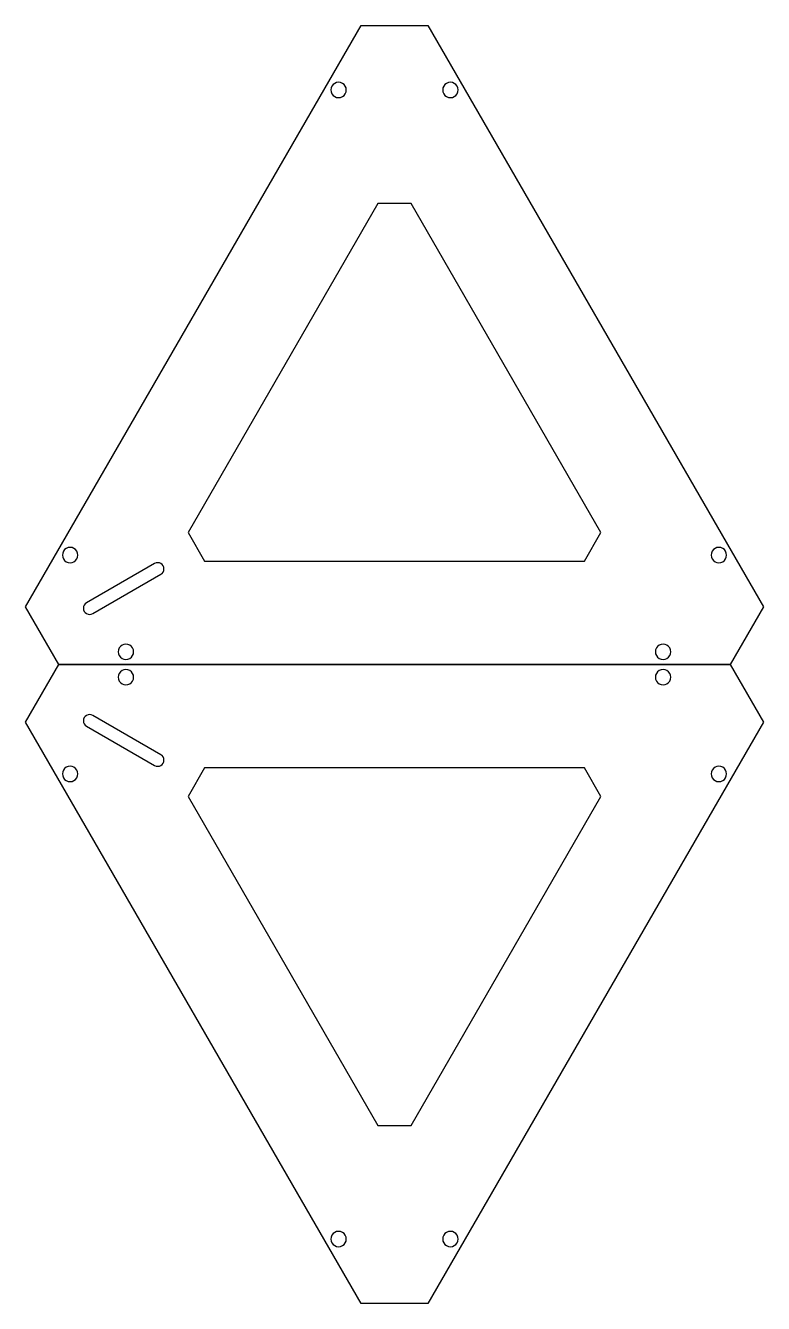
# Model space of a CAD drawing. Extents: x 394 to 572, y 19 to 328.
import ezdxf

# ---------------------------------------------------------------- set-up
doc = ezdxf.new("R2010")
doc.units = 0
doc.layers.add('Body_Slices', color=7, linetype='CONTINUOUS')

msp = doc.modelspace()

# ---------------------------------------------------------------- linework, layer by layer
at = {"layer": 'Body_Slices', "color": 7}
for p, q in [((393.857823, 187.389552), (474.934093, 327.817769)), ((474.934093, 327.817769), (491.034093, 327.817771)), ((491.034093, 327.817771), (572.110364, 187.389551)), ((468.559093, 313.856646), (468.559093, 313.856646)), ((495.559092, 313.856647), (495.559092, 313.856647)), ((478.984093, 284.832577), (433.109092, 205.374745)), ((486.984092, 284.832577), (478.984093, 284.832577)), ((532.859093, 205.374745), (486.984092, 284.832577)), ((433.109092, 205.374745), (437.109092, 198.446542)), ((528.859093, 198.446542), (532.859093, 205.374745)), ((403.686011, 201.493172), (403.686011, 201.493172)), ((560.432174, 201.493173), (560.432174, 201.493173)), ((425.041384, 197.8301), (408.5869, 188.330099)), ((437.109092, 198.446542), (528.859093, 198.446542)), ((410.0869, 185.732023), (426.541384, 195.232024)), ((401.907823, 173.446542), (393.857823, 187.389552)), ((572.110364, 187.389551), (564.060362, 173.446543)), ((417.186011, 178.110486), (417.186011, 178.110486)), ((546.932175, 178.110486), (546.932175, 178.110486)), ((393.857826, 159.503535), (401.907826, 173.446544)), ((564.060362, 173.446543), (401.907823, 173.446542)), ((401.907826, 173.446544), (564.060365, 173.446543)), ((564.060365, 173.446543), (572.110366, 159.503535)), ((419.036013, 171.986894), (419.036013, 171.986894)), ((548.782177, 171.986894), (548.782177, 171.986894)), ((426.541387, 151.661062), (410.086903, 161.161063)), ((474.934096, 19.075317), (393.857826, 159.503535)), ((408.586903, 158.562987), (425.041387, 149.062986)), ((572.110366, 159.503535), (491.034095, 19.075315)), ((405.536013, 148.604208), (405.536013, 148.604208)), ((437.109094, 148.446544), (433.109095, 141.518341)), ((528.859096, 148.446545), (437.109094, 148.446544)), ((532.859096, 141.518342), (528.859096, 148.446545)), ((562.282177, 148.604209), (562.282177, 148.604209)), ((433.109095, 141.518341), (478.984095, 62.060509)), ((486.984095, 62.060509), (532.859096, 141.518342)), ((478.984095, 62.060509), (486.984095, 62.060509)), ((470.409095, 36.240733), (470.409095, 36.240733)), ((497.409096, 36.240735), (497.409096, 36.240735)), ((491.034095, 19.075315), (474.934096, 19.075317))]:
    msp.add_line(p, q, dxfattribs=at)
for points in [[(467.633236, 312.254335), (467.633118, 311.593158), (467.985866, 310.982179), (468.558521, 310.651693)], [(468.559093, 313.856646), (467.98632, 313.526364), (467.633354, 312.915512), (467.633236, 312.254335)], [(470.409664, 313.857306), (469.837009, 314.187793), (469.131512, 314.187541), (468.559093, 313.856646)], [(470.409092, 310.652353), (470.981865, 310.982635), (471.334832, 311.593488), (471.334949, 312.254665)], [(471.334949, 312.254665), (471.335067, 312.915841), (470.982319, 313.52682), (470.409664, 313.857306)], [(495.559092, 313.856647), (494.9867, 313.526176), (494.634091, 312.91544), (494.634091, 312.254499)], [(494.634091, 312.254499), (494.634091, 311.593557), (494.9867, 310.982822), (495.559092, 310.652351)], [(497.409093, 313.856647), (496.836701, 314.187117), (496.131484, 314.187117), (495.559092, 313.856647)], [(498.334094, 312.254499), (498.334094, 312.91544), (497.981485, 313.526176), (497.409093, 313.856647)], [(497.409093, 310.652351), (497.981485, 310.982822), (498.334094, 311.593557), (498.334094, 312.254499)], [(468.558521, 310.651693), (469.131176, 310.321207), (469.836673, 310.321458), (470.409092, 310.652353)], [(495.559092, 310.652351), (496.131484, 310.32188), (496.836701, 310.32188), (497.409093, 310.652351)], [(403.686011, 201.493172), (403.113619, 201.162702), (402.761011, 200.551967), (402.761011, 199.891025)], [(405.536011, 201.493172), (404.963619, 201.823643), (404.258403, 201.823643), (403.686011, 201.493172)], [(406.461011, 199.891025), (406.461011, 200.551967), (406.108403, 201.162702), (405.536011, 201.493172)], [(560.432174, 201.493173), (559.859781, 201.162702), (559.507173, 200.551967), (559.507173, 199.891025)], [(562.282175, 201.493173), (561.709782, 201.823644), (561.004566, 201.823644), (560.432174, 201.493173)], [(563.207175, 199.891025), (563.207175, 200.551967), (562.854567, 201.162702), (562.282175, 201.493173)], [(402.761011, 199.891025), (402.761011, 199.230084), (403.113619, 198.619349), (403.686011, 198.288878)], [(403.686011, 198.288878), (404.258403, 197.958408), (404.963619, 197.958408), (405.536011, 198.288878)], [(405.536011, 198.288878), (406.108403, 198.619349), (406.461011, 199.230084), (406.461011, 199.891025)], [(426.541384, 197.8301), (426.077283, 198.098049), (425.505486, 198.098049), (425.041384, 197.8301)], [(427.291384, 196.531062), (427.291384, 197.066961), (427.005486, 197.562151), (426.541384, 197.8301)], [(559.507173, 199.891025), (559.507173, 199.230083), (559.859781, 198.619348), (560.432174, 198.288877)], [(560.432174, 198.288877), (561.004566, 197.958406), (561.709782, 197.958406), (562.282175, 198.288877)], [(562.282175, 198.288877), (562.854567, 198.619348), (563.207175, 199.230083), (563.207175, 199.891025)], [(426.541384, 195.232024), (427.005486, 195.499973), (427.291384, 195.995164), (427.291384, 196.531062)], [(408.5869, 188.330099), (408.122799, 188.06215), (407.8369, 187.56696), (407.8369, 187.031061)], [(407.8369, 187.031061), (407.8369, 186.495163), (408.122799, 185.999973), (408.5869, 185.732023)], [(408.5869, 185.732023), (409.051002, 185.464074), (409.622799, 185.464074), (410.0869, 185.732023)], [(417.186011, 178.110486), (416.613619, 177.780016), (416.261011, 177.169281), (416.261011, 176.508339)], [(416.261011, 176.508339), (416.261011, 175.847398), (416.613619, 175.236663), (417.186011, 174.906192)], [(419.036011, 178.110486), (418.463619, 178.440957), (417.758403, 178.440957), (417.186011, 178.110486)], [(419.961011, 176.508339), (419.961011, 177.169281), (419.608403, 177.780016), (419.036011, 178.110486)], [(419.036011, 174.906192), (419.608403, 175.236663), (419.961011, 175.847398), (419.961011, 176.508339)], [(546.006318, 176.508174), (546.0062, 175.846997), (546.358949, 175.236019), (546.931604, 174.905532)], [(546.932175, 178.110486), (546.359402, 177.780203), (546.006436, 177.169351), (546.006318, 176.508174)], [(548.782746, 178.111145), (548.210091, 178.441632), (547.504594, 178.44138), (546.932175, 178.110486)], [(548.782175, 174.906192), (549.354948, 175.236474), (549.707914, 175.847327), (549.708032, 176.508504)], [(549.708032, 176.508504), (549.70815, 177.169681), (549.355401, 177.780659), (548.782746, 178.111145)], [(417.186011, 174.906192), (417.758403, 174.575722), (418.463619, 174.575722), (419.036011, 174.906192)], [(546.931604, 174.905532), (547.504259, 174.575046), (548.209756, 174.575297), (548.782175, 174.906192)], [(417.186013, 171.986894), (416.613621, 171.656423), (416.261013, 171.045688), (416.261013, 170.384747)], [(416.261013, 170.384747), (416.261013, 169.723806), (416.613621, 169.113071), (417.186013, 168.7826)], [(419.036013, 171.986894), (418.463621, 172.317365), (417.758405, 172.317365), (417.186013, 171.986894)], [(419.961013, 170.384747), (419.961013, 171.045688), (419.608405, 171.656423), (419.036013, 171.986894)], [(419.036013, 168.7826), (419.608405, 169.113071), (419.961013, 169.723806), (419.961013, 170.384747)], [(546.931606, 171.987554), (546.358951, 171.657068), (546.006203, 171.046089), (546.006321, 170.384912)], [(546.006321, 170.384912), (546.006438, 169.723735), (546.359405, 169.112883), (546.932178, 168.782601)], [(548.782177, 171.986894), (548.209758, 172.317789), (547.504261, 172.31804), (546.931606, 171.987554)], [(549.708034, 170.384582), (549.707916, 171.045759), (549.35495, 171.656612), (548.782177, 171.986894)], [(548.782749, 168.781941), (549.355404, 169.112427), (549.708152, 169.723405), (549.708034, 170.384582)], [(417.186013, 168.7826), (417.758405, 168.452129), (418.463621, 168.452129), (419.036013, 168.7826)], [(546.932178, 168.782601), (547.504597, 168.451706), (548.210094, 168.451454), (548.782749, 168.781941)], [(408.586903, 161.161063), (408.122801, 160.893114), (407.836903, 160.397923), (407.836903, 159.862025)], [(410.086903, 161.161063), (409.622801, 161.429012), (409.051004, 161.429012), (408.586903, 161.161063)], [(407.836903, 159.862025), (407.836903, 159.326126), (408.122801, 158.830936), (408.586903, 158.562987)], [(427.291387, 150.362024), (427.291387, 150.897922), (427.005488, 151.393113), (426.541387, 151.661062)], [(403.686013, 148.604208), (403.113621, 148.273737), (402.761013, 147.663002), (402.761013, 147.002061)], [(405.536013, 148.604208), (404.963621, 148.934679), (404.258405, 148.934679), (403.686013, 148.604208)], [(406.461014, 147.002061), (406.461013, 147.663002), (406.108405, 148.273737), (405.536013, 148.604208)], [(425.041387, 149.062986), (425.505488, 148.795037), (426.077285, 148.795037), (426.541387, 149.062986)], [(426.541387, 149.062986), (427.005488, 149.330935), (427.291387, 149.826126), (427.291387, 150.362024)], [(560.432176, 148.604209), (559.859784, 148.273738), (559.507176, 147.663003), (559.507176, 147.002061)], [(562.282177, 148.604209), (561.709785, 148.93468), (561.004568, 148.93468), (560.432176, 148.604209)], [(563.207178, 147.002061), (563.207178, 147.663003), (562.854569, 148.273738), (562.282177, 148.604209)], [(402.761013, 147.002061), (402.761013, 146.34112), (403.113621, 145.730385), (403.686013, 145.399914)], [(403.686013, 145.399914), (404.258405, 145.069443), (404.963621, 145.069443), (405.536013, 145.399914)], [(405.536013, 145.399914), (406.108405, 145.730385), (406.461014, 146.34112), (406.461014, 147.002061)], [(559.507176, 147.002061), (559.507176, 146.341119), (559.859784, 145.730384), (560.432176, 145.399913)], [(560.432176, 145.399913), (561.004568, 145.069442), (561.709785, 145.069442), (562.282177, 145.399913)], [(562.282177, 145.399913), (562.854569, 145.730384), (563.207178, 146.341119), (563.207178, 147.002061)], [(468.558524, 36.241393), (467.985869, 35.910907), (467.63312, 35.299929), (467.633238, 34.638752)], [(467.633238, 34.638752), (467.633356, 33.977575), (467.986322, 33.366722), (468.559095, 33.03644)], [(470.409095, 36.240733), (469.836676, 36.571628), (469.131179, 36.57188), (468.558524, 36.241393)], [(471.334952, 34.638422), (471.334834, 35.299599), (470.981868, 35.910451), (470.409095, 36.240733)], [(470.409666, 33.03578), (470.982321, 33.366266), (471.33507, 33.977245), (471.334952, 34.638422)], [(495.559094, 36.240735), (494.986702, 35.910265), (494.634094, 35.299529), (494.634094, 34.638588)], [(494.634094, 34.638588), (494.634094, 33.977646), (494.986702, 33.36691), (495.559094, 33.03644)], [(497.409096, 36.240735), (496.836703, 36.571206), (496.131487, 36.571206), (495.559094, 36.240735)], [(498.334096, 34.638588), (498.334096, 35.299529), (497.981488, 35.910265), (497.409096, 36.240735)], [(497.409096, 33.03644), (497.981488, 33.36691), (498.334096, 33.977646), (498.334096, 34.638588)], [(468.559095, 33.03644), (469.131514, 32.705545), (469.837011, 32.705294), (470.409666, 33.03578)], [(495.559094, 33.03644), (496.131487, 32.705969), (496.836703, 32.705969), (497.409096, 33.03644)]]:
    msp.add_open_spline(points, degree=3, dxfattribs=at)

doc.saveas('drawing.dxf')
